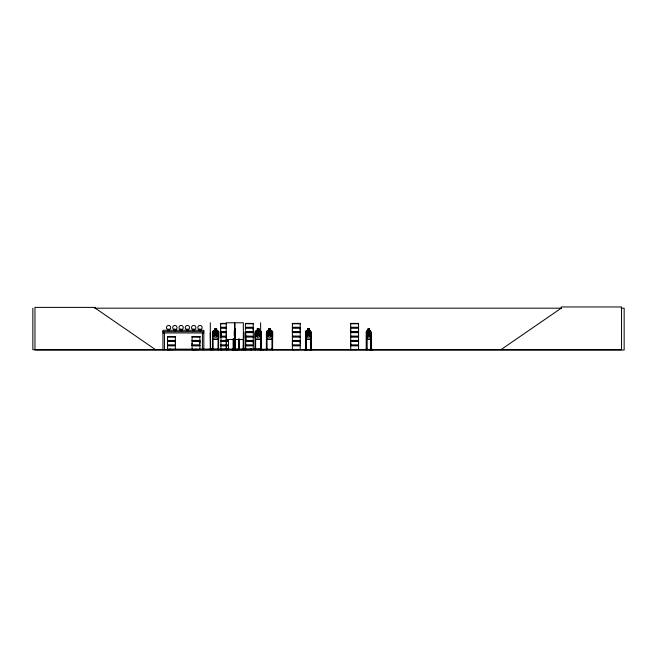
<?xml version="1.0" encoding="UTF-8"?>
<svg xmlns="http://www.w3.org/2000/svg" width="657" height="657" viewBox="0 0 657 657"><rect width="100%" height="100%" fill="white"/><g stroke="black" fill="none" stroke-linecap="round" stroke-linejoin="round"><path stroke-width="0.99" d="M167.527 345.04L167.527 341.188L175.353 341.188L175.345 345.04L167.527 345.04L167.535 343.118M175.345 343.118L175.345 341.188M192.074 345.04L192.074 341.188L199.909 341.188L199.9 345.04L192.074 345.04L192.082 343.118M199.9 343.118L199.9 341.188M220.662 331.867L220.662 329.945M228.48 343.118L228.48 341.188L220.653 341.188M253.249 343.118L253.249 341.188L245.422 341.188M253.249 329.945L253.249 328.024L245.422 328.024L245.431 329.945M292.381 345.04L292.381 341.188L300.216 341.188L300.208 345.04L292.381 345.04L292.39 343.118M292.381 331.867L292.381 328.024L300.216 328.024L300.208 331.867L292.381 331.867L292.39 329.945M300.208 343.118L300.208 341.188M300.208 329.945L300.208 328.024M350.731 345.04L350.731 343.118M350.731 331.867L350.731 329.945M358.55 343.118L358.55 341.188L350.723 341.188L350.723 345.04L358.558 345.04L358.558 341.188M358.55 329.945L358.55 328.024L350.723 328.024L350.723 331.867L358.558 331.867L358.558 328.024M207.275 349.376L218.025 349.253M263.876 349.68L257.601 349.352L263.884 349.68M237.67 349.68L232.011 349.688L237.744 349.606M220.555 349.68L229.03 349.343L221.598 349.253L221.598 349.688M245.34 336.441L253.257 336.515M350.649 336.441L358.566 336.556M350.707 349.68L350.731 345.812M371.123 337.222L370.54 339.267L366.811 339.267M311.172 337.222L310.498 339.267L306.129 339.267L305.554 337.222L306.203 339.201L310.49 339.201M364.323 349.376L373.266 349.647L369.259 349.647M218.658 337.213L217.968 339.201L213.229 339.201M257.232 328.968L259.154 328.968L259.154 331.029L260.18 331.719L260.18 335.563L259.154 337.213L257.232 337.213L256.197 335.563L256.197 331.719L257.232 331.029L257.166 328.902L259.219 328.902L259.219 330.964L260.558 330.964L261.281 331.686L261.281 337.222L260.525 339.201L255.787 339.201M261.281 337.222L260.574 339.267L255.737 339.267L255.105 337.222L255.105 331.695L255.762 330.964L257.166 330.964M304.117 349.647L312.592 349.606M304.158 349.376L306.876 349.688L304.158 349.606M292.365 336.359L300.224 336.515M300.224 349.524L292.365 349.68M350.649 349.59L358.566 349.532L358.558 345.812L350.723 345.812M212.383 349.639L212.507 332.951L213.073 332.951L213.139 349.688M232.964 349.639L233.021 349.081M245.086 349.639L245.209 332.951L245.775 332.951L245.71 349.688M254.941 349.639L255.064 332.951L255.63 332.951L255.63 349.688M235.346 334.815L234.409 336.441L235.14 336.45M370.548 331.029L366.852 331.029L366.376 331.728L366.368 349.688L366.319 331.695L366.869 330.964M306.178 330.964L305.554 331.695L306.203 331.029L310.49 331.029M212.613 331.728L213.229 331.029L217.968 331.029M245.907 330.964L245.25 331.695L245.25 337.222L245.882 339.267M255.171 331.728L255.787 331.029L260.525 331.029M268.606 328.968L270.528 328.968L270.528 331.029L271.555 331.719L271.555 335.563L270.528 337.213L268.606 337.213L267.571 335.563L267.571 331.719L268.606 331.029L268.532 328.902L270.594 328.902L270.594 330.964L271.932 330.964L272.655 331.686L272.655 337.222L271.949 339.267L267.112 339.267L266.479 337.222L266.479 331.695L267.136 330.964L268.532 330.964M266.545 331.728L267.161 331.029L271.899 331.029L272.589 331.719L272.589 349.688M168.471 349.36L168.118 349.36M170.114 349.36L169.728 349.36M171.756 349.68L172.011 349.59M193.347 349.672L193.782 349.688M196.057 349.508L195.696 349.688M367.961 331.029L367.164 331.719L367.164 335.563L367.961 337.213L369.439 337.213L370.236 335.563L370.236 331.719L369.439 331.029L369.497 328.902M167.527 349.524L167.535 345.812L175.353 345.812L175.353 349.524L167.502 349.68M192.074 349.524L192.082 345.812L199.909 345.812L199.909 349.524L192.049 349.68M307.476 331.029L306.548 331.719L306.548 335.563L307.476 337.213L309.217 337.213L310.145 335.563L310.145 331.719L309.217 331.029L309.275 328.902L307.419 328.902L307.509 331.029M500.913 349.688L561.226 308.182L561.226 306.959L621.53 306.959L621.53 349.688L32.85 349.688L32.85 308.182M235.255 328.968L235.255 331.029L234.22 331.719L234.22 335.563L235.255 337.213M168.512 349.581L168.118 349.508M193.38 349.688L194.07 349.672M193.643 349.688L194.061 349.68M197.445 349.688L197.872 349.672M94.509 308.182L561.538 308.182M621.07 308.182L624.15 308.182L624.15 350.041L34.969 350.041L34.969 307.394L95.281 307.394L95.281 308.182L155.586 349.688M220.645 323.384L226.534 323.384M245.414 323.384L253.257 323.384M292.373 323.384L300.224 323.384M350.715 323.384L358.566 323.384M226.534 323.523L220.645 323.523L220.662 327.252M300.224 323.531L292.373 323.523L292.39 327.252L300.216 327.252L300.216 323.54M220.662 323.77L226.525 323.77M245.431 323.77L253.249 323.77M292.39 323.77L300.208 323.77M350.731 323.77L358.55 323.77M220.653 327.252L226.525 327.252M350.723 327.252L358.558 327.252L358.558 323.54L350.715 323.523L350.731 327.252M220.596 327.514L226.558 327.514M245.365 327.514L253.306 327.514M292.332 327.514L300.274 327.514M350.666 327.514L358.607 327.514M220.596 327.753L226.558 327.753M245.365 327.753L253.306 327.753M292.332 327.753L300.274 327.753M350.666 327.753L358.607 327.753M226.525 328.024L220.653 328.024L220.653 331.867L226.525 331.867M214.675 328.968L216.596 328.968L216.596 331.029L217.623 331.719L217.623 335.563L216.596 337.213L214.675 337.213L213.64 335.563L213.64 331.719L214.675 331.029L214.601 328.902L216.662 328.902L216.662 330.964L218.001 330.964L218.724 331.686L218.724 337.222L218.017 339.267L213.18 339.267L212.548 337.222L212.548 331.695L213.197 330.964L214.601 330.964M307.476 328.968L309.242 328.968M367.961 328.968L369.489 328.968M167.806 330.726L167.806 329.223L169.432 329.223L169.432 330.717M174.08 330.726L174.08 329.223L175.715 329.223L175.715 330.717M180.363 330.726L180.363 329.223L181.989 329.223L181.989 330.717M186.645 330.726L186.645 329.223L188.272 329.223L188.272 330.717M192.92 330.726L192.92 329.223L194.546 329.223L194.546 330.717M199.202 330.726L199.202 329.223L200.828 329.223L200.828 330.717M306.146 330.964L307.443 330.964M310.515 330.964L309.275 330.964L309.307 328.902M366.828 330.964L367.953 330.964M369.497 330.964L370.564 330.964M234.155 331.029L235.255 331.029M162.936 331.67L203.834 331.67M245.422 331.867L253.257 331.867L253.257 328.024M220.596 332.138L226.558 332.138M245.365 332.138L253.306 332.138M292.332 332.138L300.274 332.138M350.666 332.138L358.607 332.138M220.596 332.376L226.558 332.376M245.365 332.376L253.306 332.376M292.332 332.376L300.274 332.376M350.666 332.376L358.607 332.376M220.653 332.647L226.525 332.647M245.422 332.647L253.257 332.647L253.257 336.351L245.431 336.253L253.257 336.359M350.723 332.647L358.558 332.647L358.558 336.351L350.715 336.351L350.731 332.647M162.936 332.951L203.834 332.951M210.297 332.951L210.519 349.688M218.658 332.951L218.091 332.951L218.025 349.688M260.632 332.951L261.215 332.951M272.589 332.951L272.023 332.951L271.957 349.688M305.546 332.951L306.154 332.951L306.211 349.688M310.63 349.688L310.597 332.951L311.204 332.951M366.335 332.951L366.91 332.951L366.959 349.688M220.662 336.253L226.525 336.253M292.39 336.253L300.208 336.253L300.208 332.647L292.381 332.647L292.381 336.351L300.224 336.351M350.731 336.253L358.55 336.253M226.534 336.359L220.58 336.458L226.534 336.515M167.519 336.556L175.362 336.556M192.066 336.556L199.917 336.556M220.645 336.696L226.534 336.713M245.414 336.696L253.257 336.696L253.249 340.416L245.422 340.416M300.224 336.688L292.373 336.713L292.39 340.416L300.216 340.416L300.216 336.713M167.535 336.934L175.345 336.934M192.082 336.934L199.9 336.934M220.662 336.934L226.525 336.934M245.431 336.934L253.249 336.934M292.39 336.934L300.208 336.934M350.731 336.934L358.55 336.934M366.368 337.222L366.852 339.267M233.81 339.201L235.707 339.201M271.899 339.201L267.161 339.201L266.545 337.213M366.852 339.201L370.548 339.201M233.761 339.267L235.699 339.267M226.238 339.521L234.615 339.521M234.951 339.521L243.328 339.521M220.653 340.416L228.488 340.416M350.723 340.416L358.558 340.416L358.558 336.713L350.715 336.713L350.731 340.416M167.469 340.687L175.411 340.687M192.016 340.687L199.958 340.687M220.596 340.687L228.537 340.687M245.365 340.687L253.306 340.687M292.332 340.687L300.274 340.687M350.666 340.687L358.607 340.687M167.469 340.926L175.411 340.926M192.016 340.926L199.958 340.926M220.596 340.926L228.537 340.926M245.365 340.926L253.306 340.926M292.332 340.926L300.274 340.926M350.666 340.926L358.607 340.926M220.653 345.04L228.488 345.04L228.488 341.188M245.422 345.04L253.257 345.04L253.257 341.188M167.469 345.303L175.411 345.303M192.016 345.303L199.958 345.303M220.596 345.303L228.537 345.303M245.365 345.303L253.306 345.303M292.332 345.303L300.274 345.303M350.666 345.303L358.607 345.303M167.469 345.541L175.411 345.541M192.016 345.541L199.958 345.541M220.596 345.541L228.537 345.541M245.365 345.541L253.306 345.541M292.332 345.541L300.274 345.541M350.666 345.541L358.607 345.541M220.653 345.812L228.488 345.812L228.488 349.524M245.422 345.812L253.257 345.812L253.257 349.524L240.725 349.606L250.728 349.253M266.372 349.081L267.07 349.081M271.957 349.081L272.737 349.647M305.489 349.081L306.211 349.081M310.539 349.081L311.262 349.081L311.262 349.688M366.278 349.081L366.967 349.081M371.271 349.081L370.581 349.081L370.589 349.688M170.081 349.245L171.017 349.245M195.334 349.245L196.262 349.245M232.02 349.376L238.606 349.253M255.696 349.253L271.957 349.253M167.535 349.417L175.345 349.417M192.082 349.417L199.9 349.417M220.662 349.417L229.022 349.368M240.725 349.368L253.249 349.417M292.39 349.417L300.208 349.417M350.731 349.417L358.55 349.417M369.226 349.376L373.225 349.376M227.24 349.639L227.182 349.081M218.781 349.639L218.724 349.081M310.482 330.964L311.172 331.686L311.155 349.688M370.523 330.964L371.123 331.686L371.074 349.688M199.202 329.223L200.286 330.717M192.92 329.223L194.004 330.717M186.645 329.223L187.73 330.717M180.363 329.223L181.447 330.717M174.08 329.223L175.173 330.717M167.806 329.223L168.89 330.717M235.157 331.785L234.475 331.785L235.362 333.354M245.316 337.213L245.932 339.201M371.262 349.688L371.213 332.951L370.638 332.951L370.729 349.688M370.983 349.081L371 349.688M370.778 332.951L370.778 349.688M369.538 330.964L369.538 328.902L367.912 328.902L368.002 331.029M366.885 349.081L366.828 349.688M366.77 332.951L366.705 349.688M366.565 349.081L366.549 349.688M311.032 349.081L311.024 349.688M310.687 332.951L310.777 349.688M306.063 332.951L306.121 349.688M305.973 349.081L305.99 349.688M305.727 349.081L305.727 349.688M300.216 349.524L300.208 345.812L292.381 345.812L292.381 349.524M272.088 349.081L272.088 349.688M267.07 349.688L267.005 332.951L266.438 332.951L266.372 349.688M266.939 349.081L266.939 349.688M266.504 349.081L266.504 349.688M261.215 331.719L261.215 349.688L261.281 349.081L168.43 349.171L168.43 349.688M261.075 349.171L261.075 349.688M260.854 332.951L260.845 349.688M260.714 349.081L260.796 349.688M260.632 322.776L260.632 349.688M260.164 349.171L260.164 349.688M259.852 349.171L259.852 349.688M255.696 349.081L255.696 349.688M255.13 349.081L255.13 349.688M251.426 349.081L251.426 349.688M251.294 349.081L251.294 349.688M250.859 349.081L250.859 349.688M250.793 349.081L250.728 349.688M245.841 349.081L245.841 349.688M245.275 349.081L245.275 349.688M243.533 349.688L243.517 332.951L243.189 349.688L243.172 349.081M243.418 349.688L243.328 322.776L234.951 322.776L234.951 349.688M239.238 338.856L239.304 349.688M239.173 349.081L239.173 349.688M238.672 338.856L238.737 349.688M238.606 349.081L238.606 349.688M235.255 331.719L235.296 349.688M235.181 328.902L235.181 330.964M235.14 332.951L235.107 349.688L235.091 332.951M234.45 349.688L234.615 322.776L226.238 322.776L226.238 349.688M233.654 338.856L233.72 349.688M233.588 349.081L233.588 349.688M233.087 338.856L233.153 349.688M228.069 349.171L228.069 349.688M227.051 349.081L227.051 349.688M226.575 338.996L226.484 349.688M226.386 332.951L226.402 349.688M226.197 349.081L226.197 349.688M221.466 349.081L221.532 349.688M221.072 331.728L221.072 337.213M221.031 349.081L221.031 349.688M221.007 331.695L220.9 349.688M218.658 331.719L218.592 349.688M218.157 349.081L218.157 349.688M213.008 349.081L213.008 349.688M212.572 349.081L212.572 349.688M211.513 349.171L211.513 349.688M211.324 349.171L211.324 349.688M210.306 322.776L210.297 349.688M203.834 349.688L203.834 330.274L162.936 330.274L162.936 349.688M202.413 332.951L202.413 349.688M169.654 349.171L169.654 349.688M164.439 332.951L164.439 349.688M370.154 336.441L369.612 336.45L368.766 334.52C368.248 337.813 366.204 336.532 368.429 334.068L367.435 331.711L369.439 331.719L369.439 335.563L367.961 335.563L367.912 331.728L368.741 333.6L370.088 331.711L369.086 334.076L370.154 336.441M310.014 336.441L309.414 336.507L308.396 334.52C307.69 337.772 305.448 336.581 307.993 334.068C305.53 331.719 307.731 330.463 308.363 333.6C308.971 330.463 311.311 331.703 308.765 334.076L310.014 336.441M217.434 336.441L216.736 336.45L215.644 334.52C214.864 337.632 212.326 337.016 215.2 334.068C212.474 331.703 214.905 330.471 215.611 333.6C216.383 330.635 218.847 331.259 216.054 334.076L217.434 336.441M259.991 336.441L259.334 336.507L258.201 334.52C257.306 337.657 254.949 336.984 257.758 334.068C255.031 331.703 257.462 330.471 258.168 333.6C258.948 330.635 261.404 331.259 258.612 334.076L259.991 336.441M271.366 336.441L270.709 336.507L269.575 334.52C268.68 337.657 266.323 336.984 269.132 334.068C266.405 331.703 268.836 330.471 269.542 333.6C270.323 330.635 272.778 331.259 269.986 334.076L271.366 336.441M253.257 323.523L245.414 323.523L245.431 327.252L253.257 327.252L253.257 323.54M216.252 329.313L215.02 329.313L215.02 330.003L216.252 330.003L216.252 329.313M258.809 329.313L257.577 329.313L257.577 330.003L258.809 330.003L258.809 329.313M270.183 329.313L268.951 329.313L268.951 330.003L270.183 330.003L270.183 329.313M308.905 329.313L307.788 329.313L307.788 330.003L308.905 330.003L308.905 329.313M369.177 329.313L368.224 329.313L368.224 330.003L369.177 330.003L369.177 329.313M216.596 331.719L214.675 331.719L214.675 335.563L216.596 335.563L216.596 331.719M259.154 331.719L257.232 331.719L257.232 335.563L259.154 335.563L259.154 331.719M270.528 331.719L268.606 331.719L268.606 335.563L270.528 335.563L270.528 331.719M309.217 331.719L307.476 331.719L307.476 335.563L309.217 335.563L309.217 331.719M175.362 336.696L167.519 336.696L167.535 340.416L175.353 340.416L175.353 336.713M199.917 336.713L192.066 336.688L192.082 340.416L199.909 340.416L199.909 336.713M305.645 349.688L305.612 331.728L305.587 349.688M198.89 329.477A2.168 2.168 0 0 0 202.142 327.605A2.168 2.168 0 0 0 198.89 325.724A2.168 2.168 0 0 0 198.89 329.477M192.608 329.477A2.168 2.168 0 0 0 195.868 327.605A2.168 2.168 0 0 0 192.608 325.724A2.168 2.168 0 0 0 192.608 329.477M173.768 329.477A2.168 2.168 0 0 0 177.029 327.605A2.168 2.168 0 0 0 173.768 325.724A2.168 2.168 0 0 0 173.768 329.477M186.325 329.477A2.168 2.168 0 0 0 189.586 327.605A2.168 2.168 0 0 0 186.325 325.724A2.168 2.168 0 0 0 186.325 329.477M180.051 329.477A2.168 2.168 0 0 0 183.303 327.605A2.168 2.168 0 0 0 180.051 325.724A2.168 2.168 0 0 0 180.051 329.477M167.494 329.477A2.168 2.168 0 0 0 170.746 327.605A2.168 2.168 0 0 0 167.494 325.724A2.168 2.168 0 0 0 167.494 329.477"/></g></svg>
